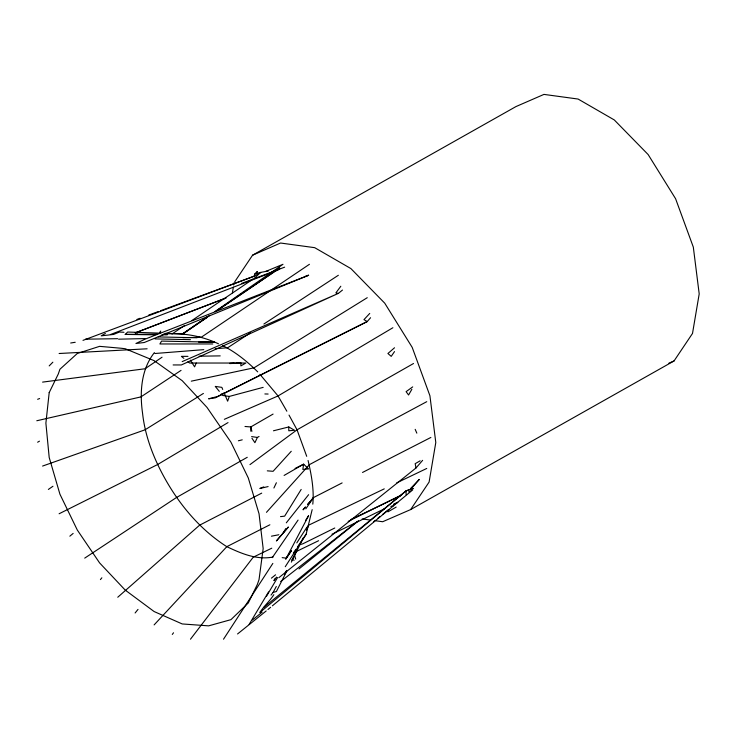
<?xml version="1.0" encoding="UTF-8"?>
<svg xmlns="http://www.w3.org/2000/svg" width="736" height="736" viewBox="0 0 736 736"><rect width="100%" height="100%" fill="white"/><g stroke="black" fill="none" stroke-linecap="round" stroke-linejoin="round"><path stroke-width="1.1" d="M236.394 363.152L240.865 363.032L240.865 365.902L245.815 363.032L189.64 363.032L187.984 361.698M312.165 509.652L306.13 534.272L285.264 566.711M312.8 504.151C314.217 489.615 311.383 474.6 308.071 460.478M232.392 292.864L233.349 287.215M233.735 284.961L234.112 282.698M160.062 332.985L160.724 331.08L159.62 332.672M256.284 273.047L257.388 271.455L254.904 273.838L254.076 276.23L82.993 340.363M263.166 387.366L229.292 396.428L227.645 401.194L224.02 392.628M303.361 537.666L291.364 562.12M306.424 530.398L308.605 525.21L384.256 488.86M196.245 363.032L194.598 366.85L190.348 360.143M292.578 558.698L295.863 552.248M259.035 436.494L257.388 437.442L254.904 442.695L251.951 438.26M273.912 488.005L276.386 482.761M286.718 571.237L276.386 591.514L273.084 592.462L271.014 595.093M273.847 594.679C269.864 601.027 263.957 606.05 259.863 612.499L406.097 490.866L411.047 488.962L419.308 479.421L410.789 488.272M284.473 574.466L286.598 570.418M291.907 560.317L292.965 558.293M307.032 528.2L308.605 525.21M273.084 592.462L276.304 586.454M288.282 527.059L276.386 540.951L282.992 533.324L285.752 528.549M411.875 389.27L408.572 394.993L406.097 391.653L412.703 386.888M266.469 596.28L277.592 577.53M249.127 624.422L268.548 591.956M301.171 489.44L284.648 516.148L280.517 516.626M275.126 578.597L273.912 580.538L276.552 577.107M305.716 520.205L308.605 515.669L286.304 558.127L282.173 557.649M296.81 542.883L306.958 527.123M223.514 639.207L272.844 563.408M285.881 559.112L291.419 550.684L285.651 558.918M234.756 281.75L252.568 255.199L515.973 106.573L543.959 94.401L578.1 99.047L614.284 119.94L648.14 154.551L675.593 198.729L693.321 247.121L699.2 293.903L692.512 333.436L674.056 360.944L410.651 509.57L382.674 521.732L375.838 520.803M410.651 509.57L429.106 482.062L435.795 442.529L429.916 395.747L412.188 347.355L384.735 303.177L350.879 268.566L314.695 247.673L280.554 243.027L252.568 255.199M293.324 553.113L295.881 549.35M297.804 546.517L306.13 534.272M272.256 557.649L298.071 520.085M305.817 508.815L313.564 497.545L342.13 482.917M154.413 352.59C141.027 369.454 139.619 392.573 142.545 413.117C145.148 437.276 154.459 460.386 166.511 481.326C181.424 507.187 201.508 530.518 226.817 546.673C241.288 553.5 256.662 560.197 273.01 557.042M394.524 351.587L391.221 356.362L387.918 353.501L394.524 347.769M340.823 286.24L335.874 292.919L338.348 293.397L342.479 290.058M172.288 634.441L173.53 632.776M190.468 639.207L253.258 557.17L271.777 548.191M286.304 522.827L308.605 494.684M100.418 579.591L101.862 577.797M135.111 612.978L138.009 609.399M282.992 533.324L288.218 527.215M303.122 509.763L305.366 507.141M309.838 501.906L307.602 504.528L313.564 497.545L311.328 500.167M303.158 509.698L305.385 507.095M215.252 311.678L279.689 268.116L278.042 270.029L109.498 334.898L101.237 335.846L105.368 333.463M370.567 317.722L367.264 321.54L215.252 397.854L208.638 398.811L217.727 396.428L367.264 321.54L363.961 319.636L369.739 313.435M278.861 577.677L416.006 467.976L422.62 460.34M266.469 512.33L309.433 464.637L426.751 401.672M291.254 451.278L273.084 471.307L267.297 470.838M154.118 624.901L226.817 546.673L269.873 524.786M49.192 365.902L52.863 362.186M154.992 334.816L125.203 334.42L127.678 332.037L158.636 333.086M117.76 597.236L199.557 525.21L261.722 493.129M69.846 536.185L73.149 533.425M266.202 610.944L237.553 633.963M267.968 609.482L270.618 607.292M272.375 605.829L412.703 489.918L408.581 491.887M263.994 607.255L406.097 490.866L413.531 488.483M252.384 620.043L262.191 612.094M373.594 521.76L375.378 520.315M378.046 518.144L379.831 516.7M382.508 514.528L388.746 509.468L387.918 511.86L396.18 507.086M271.428 578.156L275.558 574.816M299 568.928L358.561 520.711M280.683 581.56L356.647 522.045M249.946 464.637L297.04 429.815L413.531 363.51M181.967 334.475L207.46 316.765M215.013 311.521L282.992 264.298L265.65 271.455M48.364 489.44L52.955 486.257M181.994 334.53L207.598 317.124M218.031 310.031L274.004 271.989M275.899 270.701L279.689 268.116M172.003 334.015L184.35 325.643M191.949 320.491L252.761 279.275M254.656 277.987L260.691 272.412L268.576 270.894M183.034 333.463L209.567 315.523M162.058 357.208L145.029 368.764L42.587 382.113M309.433 264.298L201.204 337.281L182.85 337.704M181.056 370.374L140.898 396.906L36.8 420.753M84.714 558.127L176.419 497.545L247.25 457.295M250.544 332.773L227.645 347.769L215.151 348.754M263.911 324.024L338.348 275.273M203.403 393.438L145.029 429.815L42.587 466.063M367.264 297.694L254.076 367.807L191.296 381.165M228.022 422.593L157.421 464.637L59.11 513.765M392.877 327.741L278.042 395.95L224.342 419.318M37.628 442.216L39.459 441.158M273.084 414.074L250.774 426.954L244.996 426.475M284.105 475.438L303.646 464.158L308.605 468.924L302.827 469.402L303.646 464.158L295.072 468.446M420.136 460.819L415.178 463.68L416.006 467.976M362.526 472.457L430.882 437.451M334.77 528.006L302.827 543.812L299.515 544.769M348.174 521.373L401.764 494.85M296.01 551.66L318.605 540.712M331.982 534.235L384.459 508.797M393.714 504.307L397.836 502.32L393.87 504.224M396.695 482.89L426.751 468.455M350.851 519.552L400.329 495.843M182.206 361.606L338.348 293.397L181.378 364.946L173.116 364.946M668.877 363.198L674.056 360.944M284.648 267.168L241.344 283.507M263.718 486.892L259.863 488.483L268.125 486.579M308.605 275.273L144.201 342.525L135.939 343.482L145.029 339.186L308.605 275.273L306.13 275.752M135.222 332.948L226.044 297.988L136.362 332.414M136.905 319.452L140.134 318.256M148.727 315.082L158.406 311.521M160.558 310.721L254.076 276.23L260.691 272.412L254.904 273.838M37.628 399.289L39.643 398.544M273.461 430.79L288.779 426.954L294.566 430.293L288.779 430.772L288.779 426.954M238.381 440.781L242.236 439.834M390.807 506.368L393.705 505.66M271.428 536.185L278.861 534.75M70.674 343.004L75.219 342.286M110.538 334.779L113.629 334.42L119.416 332.037L123.97 332.286M154.937 353.501L203.789 349.655M59.11 353.501L147.126 348.8M229.77 363.584L240.865 363.032M161.837 334.871L167.431 334.724M229.687 363.317L234.158 363.207M118.588 339.186L144.983 338.578M85.542 339.186L117.64 338.689M199.097 356.196L220.211 355.884M125.203 334.42L156.786 334.162M163.548 334.107C182.39 332.497 201.37 335.745 218.491 343.813M165.057 334.54L167.32 334.521M198.674 342.13L214.424 342.047L199.631 342.166M212.768 343.96L159.896 343.96L161.552 341.099L207.819 342.047M187.984 356.362L181.378 356.362L183.853 358.358M158.185 336.922L197.073 337.76M155.002 338.91L190.468 339.664M264.868 393.953L268.125 394.036M165.508 333.316L183.853 333.942M196.696 337.106L200.082 337.235M135.35 332.92L137.632 333.049M251.62 436.604L257.388 437.442M362.186 518.944L370.153 520.03M229.292 396.428L222.686 395.471L221.334 393.824M292.082 559.553L294.152 560.271M222.557 345.57C235.612 352.01 247.425 361.643 257.729 371.873M259.909 374.311L278.042 395.95L286.847 411.212M219.31 391.35L215.252 386.409L221.858 387.366L222.723 389.473M289.018 415.086L297.04 429.815L306.71 456.329M415.178 429.336L416.834 433.154M294.566 555.266L295.66 559.075M251.905 431.333L250.774 426.954L250.774 431.195M406.097 490.866L406.097 494.684M49.192 392.61L45.89 423.136L49.192 457.479L59.929 494.206L77.28 529.984L99.59 562.893L125.203 590.079L154.118 611.542L182.206 623.944L208.638 625.858L230.948 619.657L248.299 602.959L257.388 584.356L259.035 579.591L263.166 548.587L259.035 513.765L248.299 477.986L230.948 442.216L206.991 407.394L182.206 380.687L154.118 360.649L125.203 348.726L121.072 348.248L99.59 346.343L77.28 353.501L59.929 369.242L58.282 374.008L49.192 392.61"/></g></svg>
